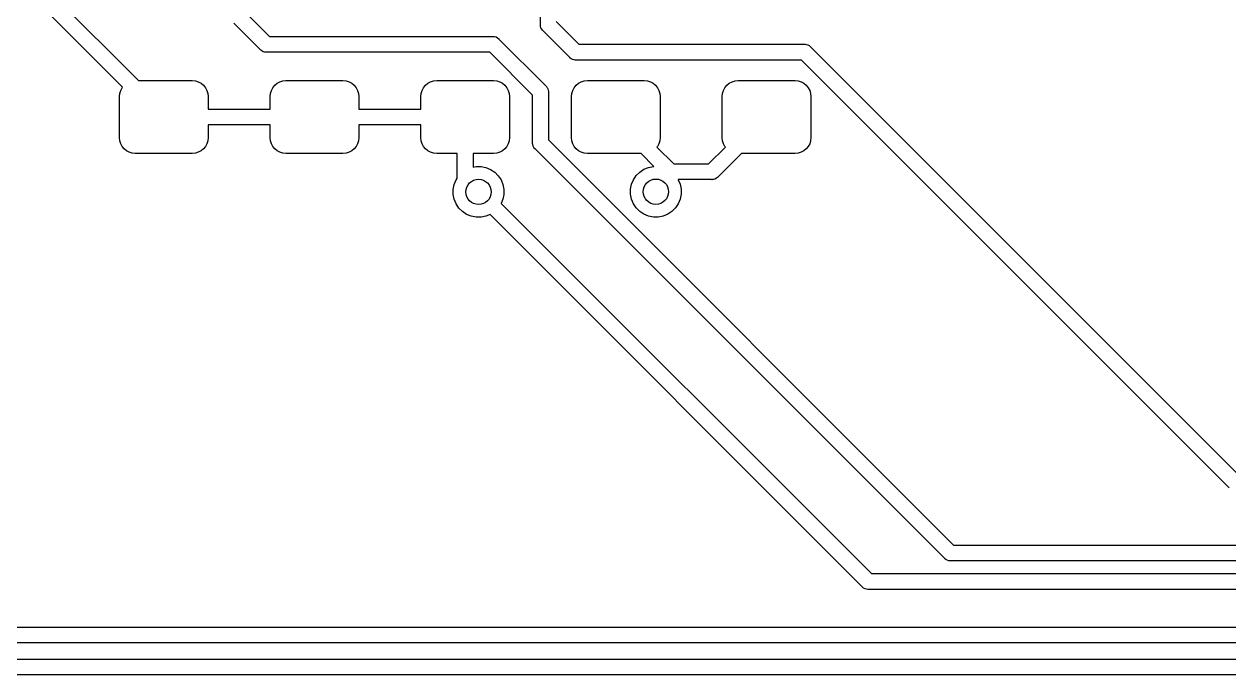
# Model space of a CAD drawing. Extents: x 0.4 to 23, y -16.1 to -0.4.
# Drawn here: x 8.069 to 8.819, y -1.231 to -0.826 of the extents above; entities that cross this region are included whole.
import ezdxf

# ---------------------------------------------------------------- set-up
doc = ezdxf.new("R2010")
doc.units = 0
doc.header["$MEASUREMENT"] = 0
doc.layers.add('BLACK', color=7, linetype='CONTINUOUS')

msp = doc.modelspace()

# ---------------------------------------------------------------- linework, layer by layer
at = {"layer": 'BLACK', "linetype": 'CONTINUOUS'}
for p, q in [((8.05351, -0.774391), (8.14058, -0.861465)), ((8.39056, -0.82655), (8.39056, -0.777952)), ((8.13066, -0.865467), (8.04528, -0.78008)), ((8.20805, -0.82008), (8.22193, -0.833961)), ((8.21624, -0.842191), (8.19982, -0.825769)), ((8.39053, -0.826791), (8.39056, -0.82655)), ((8.39063, -0.827756), (8.39053, -0.826791)), ((8.39091, -0.828684), (8.39063, -0.827756)), ((8.39136, -0.829539), (8.39091, -0.828684)), ((8.39183, -0.8301), (8.39136, -0.829539)), ((8.39198, -0.830288), (8.39183, -0.8301)), ((8.39217, -0.830442), (8.39198, -0.830288)), ((8.40878, -0.847057), (8.39217, -0.830442)), ((8.4004, -0.824753), (8.41447, -0.838827)), ((8.22193, -0.833961), (8.36087, -0.833961)), ((8.36087, -0.833961), (8.36111, -0.833937)), ((8.36111, -0.833937), (8.36135, -0.833961)), ((8.36135, -0.833961), (8.36135, -0.833961)), ((8.36135, -0.833961), (8.36207, -0.834032)), ((8.36207, -0.834032), (8.363, -0.834313)), ((8.363, -0.834313), (8.36386, -0.83477)), ((8.36386, -0.83477), (8.36461, -0.835385)), ((8.36461, -0.835385), (8.36476, -0.835573)), ((8.36476, -0.835573), (8.39392, -0.864731)), ((8.41447, -0.838827), (8.5547, -0.838827)), ((8.5547, -0.838827), (8.55494, -0.838803)), ((8.55494, -0.838803), (8.55519, -0.838827)), ((8.55519, -0.838827), (8.55519, -0.838827)), ((8.55519, -0.838827), (8.55591, -0.838898)), ((8.55591, -0.838898), (8.55684, -0.839179)), ((8.55684, -0.839179), (8.55769, -0.839636)), ((8.2164, -0.842379), (8.21624, -0.842191)), ((8.21658, -0.842532), (8.2164, -0.842379)), ((8.21715, -0.842994), (8.21658, -0.842532)), ((8.21658, -0.842532), (8.21658, -0.842532)), ((8.218, -0.843451), (8.21715, -0.842994)), ((8.21893, -0.843732), (8.218, -0.843451)), ((8.21965, -0.843803), (8.21893, -0.843732)), ((8.21989, -0.843827), (8.21965, -0.843803)), ((8.21965, -0.843803), (8.21965, -0.843803)), ((8.22013, -0.843803), (8.21989, -0.843827)), ((8.35907, -0.843803), (8.22013, -0.843803)), ((8.38569, -0.87042), (8.35907, -0.843803)), ((8.55769, -0.839636), (8.55844, -0.840251)), ((8.55844, -0.840251), (8.5586, -0.840439)), ((8.5586, -0.840439), (8.82448, -1.10632)), ((8.40894, -0.847245), (8.40878, -0.847057)), ((8.40912, -0.847399), (8.40894, -0.847245)), ((8.40969, -0.84786), (8.40912, -0.847399)), ((8.41054, -0.848317), (8.40969, -0.84786)), ((8.41147, -0.848598), (8.41054, -0.848317)), ((8.41219, -0.848669), (8.41147, -0.848598)), ((8.41243, -0.848693), (8.41219, -0.848669)), ((8.41219, -0.848669), (8.41219, -0.848669)), ((8.41267, -0.848669), (8.41243, -0.848693)), ((8.55291, -0.848669), (8.41267, -0.848669)), ((8.81879, -1.11455), (8.55291, -0.848669)), ((8.14058, -0.861465), (8.17398, -0.861465)), ((8.17398, -0.861465), (8.1759, -0.861654)), ((8.1759, -0.861654), (8.17774, -0.862214)), ((8.22852, -0.862214), (8.23036, -0.861654)), ((8.23036, -0.861654), (8.23228, -0.861465)), ((8.23228, -0.861465), (8.26772, -0.861465)), ((8.26772, -0.861465), (8.26964, -0.861654)), ((8.26964, -0.861654), (8.27148, -0.862214)), ((8.32226, -0.862214), (8.3241, -0.861654)), ((8.3241, -0.861654), (8.32602, -0.861465)), ((8.32602, -0.861465), (8.36146, -0.861465)), ((8.36146, -0.861465), (8.36338, -0.861654)), ((8.36338, -0.861654), (8.36522, -0.862214)), ((8.416, -0.862214), (8.41784, -0.861654)), ((8.41784, -0.861654), (8.41976, -0.861465)), ((8.41976, -0.861465), (8.4552, -0.861465)), ((8.4552, -0.861465), (8.45712, -0.861654)), ((8.45712, -0.861654), (8.45896, -0.862214)), ((8.50978, -0.862214), (8.51162, -0.861654)), ((8.51162, -0.861654), (8.51354, -0.861465)), ((8.51354, -0.861465), (8.54898, -0.861465)), ((8.54898, -0.861465), (8.5509, -0.861654)), ((8.5509, -0.861654), (8.55274, -0.862214)), ((8.1287, -0.871307), (8.12889, -0.869387)), ((8.12889, -0.869387), (8.12945, -0.867541)), ((8.12945, -0.867541), (8.13036, -0.865839)), ((8.13036, -0.865839), (8.13066, -0.865467)), ((8.17774, -0.862214), (8.17944, -0.863123)), ((8.17944, -0.863123), (8.18094, -0.864347)), ((8.18094, -0.864347), (8.18216, -0.865839)), ((8.18216, -0.865839), (8.18307, -0.867541)), ((8.18307, -0.867541), (8.18363, -0.869387)), ((8.18363, -0.869387), (8.18382, -0.871307)), ((8.22244, -0.871307), (8.22263, -0.869387)), ((8.22263, -0.869387), (8.22319, -0.867541)), ((8.22319, -0.867541), (8.2241, -0.865839)), ((8.2241, -0.865839), (8.22532, -0.864347)), ((8.22532, -0.864347), (8.22682, -0.863123)), ((8.22682, -0.863123), (8.22852, -0.862214)), ((8.27148, -0.862214), (8.27318, -0.863123)), ((8.27318, -0.863123), (8.27468, -0.864347)), ((8.27468, -0.864347), (8.2759, -0.865839)), ((8.2759, -0.865839), (8.27681, -0.867541)), ((8.27681, -0.867541), (8.27737, -0.869387)), ((8.27737, -0.869387), (8.27756, -0.871307)), ((8.31618, -0.871307), (8.31637, -0.869387)), ((8.31637, -0.869387), (8.31693, -0.867541)), ((8.31693, -0.867541), (8.31784, -0.865839)), ((8.31784, -0.865839), (8.31906, -0.864347)), ((8.31906, -0.864347), (8.32056, -0.863123)), ((8.32056, -0.863123), (8.32226, -0.862214)), ((8.36522, -0.862214), (8.36692, -0.863123)), ((8.36692, -0.863123), (8.36842, -0.864347)), ((8.36842, -0.864347), (8.36964, -0.865839)), ((8.36964, -0.865839), (8.37055, -0.867541)), ((8.37055, -0.867541), (8.37111, -0.869387)), ((8.37111, -0.869387), (8.3713, -0.871307)), ((8.39392, -0.864731), (8.39411, -0.864885)), ((8.39411, -0.864885), (8.39426, -0.865073)), ((8.39426, -0.865073), (8.39426, -0.865073)), ((8.39426, -0.865073), (8.39464, -0.865537)), ((8.39464, -0.865537), (8.39472, -0.865635)), ((8.39472, -0.865635), (8.39518, -0.866489)), ((8.39518, -0.866489), (8.39546, -0.867417)), ((8.39546, -0.867417), (8.39553, -0.86814)), ((8.39553, -0.86814), (8.39553, -0.868141)), ((8.39553, -0.868141), (8.39556, -0.868382)), ((8.39556, -0.868382), (8.39553, -0.868623)), ((8.39553, -0.868623), (8.39553, -0.898277)), ((8.40992, -0.871307), (8.41011, -0.869387)), ((8.41011, -0.869387), (8.41067, -0.867541)), ((8.41067, -0.867541), (8.41158, -0.865839)), ((8.41158, -0.865839), (8.4128, -0.864347)), ((8.4128, -0.864347), (8.4143, -0.863123)), ((8.4143, -0.863123), (8.416, -0.862214)), ((8.45896, -0.862214), (8.46067, -0.863123)), ((8.46067, -0.863123), (8.46216, -0.864347)), ((8.46216, -0.864347), (8.46338, -0.865839)), ((8.46338, -0.865839), (8.46429, -0.867541)), ((8.46429, -0.867541), (8.46485, -0.869387)), ((8.46485, -0.869387), (8.46504, -0.871307)), ((8.5037, -0.871307), (8.50389, -0.869387)), ((8.50389, -0.869387), (8.50445, -0.867541)), ((8.50445, -0.867541), (8.50536, -0.865839)), ((8.50536, -0.865839), (8.50658, -0.864347)), ((8.50658, -0.864347), (8.50808, -0.863123)), ((8.50808, -0.863123), (8.50978, -0.862214)), ((8.55274, -0.862214), (8.55444, -0.863123)), ((8.55444, -0.863123), (8.55594, -0.864347)), ((8.55594, -0.864347), (8.55716, -0.865839)), ((8.55716, -0.865839), (8.55807, -0.867541)), ((8.55807, -0.867541), (8.55863, -0.869387)), ((8.55863, -0.869387), (8.55882, -0.871307)), ((8.1287, -0.896898), (8.1287, -0.871307)), ((8.18382, -0.871307), (8.18382, -0.879181)), ((8.22244, -0.879181), (8.22244, -0.871307)), ((8.27756, -0.871307), (8.27756, -0.879181)), ((8.31618, -0.879181), (8.31618, -0.871307)), ((8.3713, -0.871307), (8.3713, -0.896898)), ((8.38569, -0.900074), (8.38569, -0.87042)), ((8.40992, -0.896898), (8.40992, -0.871307)), ((8.46504, -0.871307), (8.46504, -0.896898)), ((8.5037, -0.896898), (8.5037, -0.871307)), ((8.55882, -0.871307), (8.55882, -0.896898)), ((8.18382, -0.879181), (8.22244, -0.879181)), ((8.27756, -0.879181), (8.31618, -0.879181)), ((8.22244, -0.889024), (8.18382, -0.889024)), ((8.18382, -0.889024), (8.18382, -0.896898)), ((8.22244, -0.896898), (8.22244, -0.889024)), ((8.31618, -0.889024), (8.27756, -0.889024)), ((8.27756, -0.889024), (8.27756, -0.896898)), ((8.31618, -0.896898), (8.31618, -0.889024)), ((8.12889, -0.898818), (8.1287, -0.896898)), ((8.12945, -0.900664), (8.12889, -0.898818)), ((8.18363, -0.898818), (8.18307, -0.900664)), ((8.18382, -0.896898), (8.18363, -0.898818)), ((8.22263, -0.898818), (8.22244, -0.896898)), ((8.22319, -0.900664), (8.22263, -0.898818)), ((8.27737, -0.898818), (8.27681, -0.900664)), ((8.27756, -0.896898), (8.27737, -0.898818)), ((8.31637, -0.898818), (8.31618, -0.896898)), ((8.31693, -0.900664), (8.31637, -0.898818)), ((8.37111, -0.898818), (8.37055, -0.900664)), ((8.3713, -0.896898), (8.37111, -0.898818)), ((8.39553, -0.898277), (8.64758, -1.15032)), ((8.41011, -0.898818), (8.40992, -0.896898)), ((8.41067, -0.900664), (8.41011, -0.898818)), ((8.46485, -0.898818), (8.46429, -0.900664)), ((8.46504, -0.896898), (8.46485, -0.898818)), ((8.50389, -0.898818), (8.5037, -0.896898)), ((8.50445, -0.900664), (8.50389, -0.898818)), ((8.55863, -0.898818), (8.55807, -0.900664)), ((8.55882, -0.896898), (8.55863, -0.898818)), ((8.13036, -0.902366), (8.12945, -0.900664)), ((8.13158, -0.903857), (8.13036, -0.902366)), ((8.13308, -0.905081), (8.13158, -0.903857)), ((8.13478, -0.905991), (8.13308, -0.905081)), ((8.13662, -0.906551), (8.13478, -0.905991)), ((8.13854, -0.90674), (8.13662, -0.906551)), ((8.17398, -0.90674), (8.13854, -0.90674)), ((8.1759, -0.906551), (8.17398, -0.90674)), ((8.17774, -0.905991), (8.1759, -0.906551)), ((8.17944, -0.905081), (8.17774, -0.905991)), ((8.18094, -0.903857), (8.17944, -0.905081)), ((8.18216, -0.902366), (8.18094, -0.903857)), ((8.18307, -0.900664), (8.18216, -0.902366)), ((8.2241, -0.902366), (8.22319, -0.900664)), ((8.22532, -0.903857), (8.2241, -0.902366)), ((8.22682, -0.905081), (8.22532, -0.903857)), ((8.22852, -0.905991), (8.22682, -0.905081)), ((8.23036, -0.906551), (8.22852, -0.905991)), ((8.23228, -0.90674), (8.23036, -0.906551)), ((8.26772, -0.90674), (8.23228, -0.90674)), ((8.26964, -0.906551), (8.26772, -0.90674)), ((8.27148, -0.905991), (8.26964, -0.906551)), ((8.27318, -0.905081), (8.27148, -0.905991)), ((8.27468, -0.903857), (8.27318, -0.905081)), ((8.2759, -0.902366), (8.27468, -0.903857)), ((8.27681, -0.900664), (8.2759, -0.902366)), ((8.31784, -0.902366), (8.31693, -0.900664)), ((8.31906, -0.903857), (8.31784, -0.902366)), ((8.32056, -0.905081), (8.31906, -0.903857)), ((8.32226, -0.905991), (8.32056, -0.905081)), ((8.3241, -0.906551), (8.32226, -0.905991)), ((8.32602, -0.90674), (8.3241, -0.906551)), ((8.33882, -0.90674), (8.32602, -0.90674)), ((8.33882, -0.922085), (8.33882, -0.90674)), ((8.36146, -0.90674), (8.34866, -0.90674)), ((8.34866, -0.90674), (8.34866, -0.915303)), ((8.36338, -0.906551), (8.36146, -0.90674)), ((8.36522, -0.905991), (8.36338, -0.906551)), ((8.36692, -0.905081), (8.36522, -0.905991)), ((8.36842, -0.903857), (8.36692, -0.905081)), ((8.36964, -0.902366), (8.36842, -0.903857)), ((8.37055, -0.900664), (8.36964, -0.902366)), ((8.38567, -0.900315), (8.38569, -0.900074)), ((8.38569, -0.900556), (8.38567, -0.900315)), ((8.38576, -0.90128), (8.38569, -0.900556)), ((8.38569, -0.900556), (8.38569, -0.900556)), ((8.38604, -0.902207), (8.38576, -0.90128)), ((8.3865, -0.903062), (8.38604, -0.902207)), ((8.38711, -0.903812), (8.3865, -0.903062)), ((8.3873, -0.903966), (8.38711, -0.903812)), ((8.64189, -1.15855), (8.3873, -0.903966)), ((8.41158, -0.902366), (8.41067, -0.900664)), ((8.4128, -0.903857), (8.41158, -0.902366)), ((8.4143, -0.905081), (8.4128, -0.903857)), ((8.416, -0.905991), (8.4143, -0.905081)), ((8.41784, -0.906551), (8.416, -0.905991)), ((8.41976, -0.90674), (8.41784, -0.906551)), ((8.45316, -0.90674), (8.41976, -0.90674)), ((8.46121, -0.914787), (8.45316, -0.90674)), ((8.46338, -0.902366), (8.46308, -0.902738)), ((8.46308, -0.902738), (8.47352, -0.913185)), ((8.46429, -0.900664), (8.46338, -0.902366)), ((8.49522, -0.913185), (8.50566, -0.902738)), ((8.51558, -0.90674), (8.50091, -0.921415)), ((8.50536, -0.902366), (8.50445, -0.900664)), ((8.50566, -0.902738), (8.50536, -0.902366)), ((8.54898, -0.90674), (8.51558, -0.90674)), ((8.5509, -0.906551), (8.54898, -0.90674)), ((8.55274, -0.905991), (8.5509, -0.906551)), ((8.55444, -0.905081), (8.55274, -0.905991)), ((8.55594, -0.903857), (8.55444, -0.905081)), ((8.55716, -0.902366), (8.55594, -0.903857)), ((8.55807, -0.900664), (8.55716, -0.902366)), ((8.47352, -0.913185), (8.49522, -0.913185)), ((8.34866, -0.915303), (8.35054, -0.914929)), ((8.35054, -0.914929), (8.35364, -0.914929)), ((8.35364, -0.914929), (8.35668, -0.915534)), ((8.35668, -0.915534), (8.35955, -0.916721)), ((8.35955, -0.916721), (8.36213, -0.918445)), ((8.36213, -0.918445), (8.36432, -0.920638)), ((8.36432, -0.920638), (8.36605, -0.923218)), ((8.44841, -0.923076), (8.45013, -0.920497)), ((8.45013, -0.920497), (8.45232, -0.918303)), ((8.45232, -0.918303), (8.4549, -0.91658)), ((8.4549, -0.91658), (8.45777, -0.915393)), ((8.45777, -0.915393), (8.46081, -0.914787)), ((8.46081, -0.914787), (8.46121, -0.914787)), ((8.50075, -0.921603), (8.5, -0.922218)), ((8.50091, -0.921415), (8.50075, -0.921603)), ((8.33634, -0.929126), (8.33695, -0.926084)), ((8.33634, -0.932228), (8.33634, -0.929126)), ((8.33695, -0.926084), (8.33813, -0.923218)), ((8.33813, -0.923218), (8.33881, -0.922213)), ((8.33881, -0.922213), (8.33882, -0.922085)), ((8.36605, -0.923218), (8.36723, -0.926084)), ((8.36723, -0.926084), (8.36784, -0.929126)), ((8.36784, -0.929126), (8.36784, -0.932228)), ((8.44661, -0.928984), (8.44722, -0.925942)), ((8.44661, -0.932086), (8.44661, -0.928984)), ((8.44722, -0.925942), (8.44841, -0.923076)), ((8.49701, -0.923028), (8.47629, -0.923028)), ((8.47629, -0.923028), (8.47632, -0.923076)), ((8.47632, -0.923076), (8.47751, -0.925942)), ((8.47751, -0.925942), (8.47811, -0.928984)), ((8.47811, -0.928984), (8.47811, -0.932086)), ((8.49726, -0.923051), (8.49701, -0.923028)), ((8.4975, -0.923028), (8.49726, -0.923051)), ((8.49822, -0.922956), (8.4975, -0.923028)), ((8.4975, -0.923028), (8.4975, -0.923028)), ((8.49915, -0.922675), (8.49822, -0.922956)), ((8.5, -0.922218), (8.49915, -0.922675)), ((8.33695, -0.935271), (8.33634, -0.932228)), ((8.33813, -0.938137), (8.33695, -0.935271)), ((8.36723, -0.935271), (8.36618, -0.937809)), ((8.36784, -0.932228), (8.36723, -0.935271)), ((8.44722, -0.935129), (8.44661, -0.932086)), ((8.44841, -0.937995), (8.44722, -0.935129)), ((8.47751, -0.935129), (8.47632, -0.937995)), ((8.47811, -0.932086), (8.47751, -0.935129)), ((8.33986, -0.940716), (8.33813, -0.938137)), ((8.34205, -0.942909), (8.33986, -0.940716)), ((8.34463, -0.944633), (8.34205, -0.942909)), ((8.36618, -0.937809), (8.59643, -1.16806)), ((8.45013, -0.940574), (8.44841, -0.937995)), ((8.45232, -0.942768), (8.45013, -0.940574)), ((8.4549, -0.944491), (8.45232, -0.942768)), ((8.4724, -0.942768), (8.46982, -0.944491)), ((8.47459, -0.940574), (8.4724, -0.942768)), ((8.47632, -0.937995), (8.47459, -0.940574)), ((8.3475, -0.94582), (8.34463, -0.944633)), ((8.35054, -0.946425), (8.3475, -0.94582)), ((8.35364, -0.946425), (8.35054, -0.946425)), ((8.35668, -0.94582), (8.35364, -0.946425)), ((8.35922, -0.944769), (8.35668, -0.94582)), ((8.59074, -1.17629), (8.35922, -0.944769)), ((8.45777, -0.945678), (8.4549, -0.944491)), ((8.46081, -0.946283), (8.45777, -0.945678)), ((8.46391, -0.946283), (8.46081, -0.946283)), ((8.46696, -0.945678), (8.46391, -0.946283)), ((8.46982, -0.944491), (8.46696, -0.945678)), ((8.81894, -1.11474), (8.81879, -1.11455)), ((8.64758, -1.15032), (10.9172, -1.15032)), ((8.64204, -1.15874), (8.64189, -1.15855)), ((8.64223, -1.15889), (8.64204, -1.15874)), ((8.64279, -1.15936), (8.64223, -1.15889)), ((8.64365, -1.15981), (8.64279, -1.15936)), ((8.64457, -1.16009), (8.64365, -1.15981)), ((8.6453, -1.16017), (8.64457, -1.16009)), ((8.64554, -1.16019), (8.6453, -1.16017)), ((8.6453, -1.16017), (8.6453, -1.16017)), ((8.64578, -1.16017), (8.64554, -1.16019)), ((10.9154, -1.16017), (8.64578, -1.16017)), ((8.59643, -1.16806), (10.9099, -1.16806)), ((8.59089, -1.17647), (8.59074, -1.17629)), ((8.59108, -1.17663), (8.59089, -1.17647)), ((8.59164, -1.17709), (8.59108, -1.17663)), ((8.5925, -1.17755), (8.59164, -1.17709)), ((8.59343, -1.17783), (8.5925, -1.17755)), ((8.59415, -1.1779), (8.59343, -1.17783)), ((8.59439, -1.17792), (8.59415, -1.1779)), ((8.59415, -1.1779), (8.59415, -1.1779)), ((8.59463, -1.1779), (8.59439, -1.17792)), ((10.9081, -1.1779), (8.59463, -1.1779)), ((4.97528, -1.2013), (10.918, -1.2013)), ((10.9162, -1.21114), (4.97708, -1.21114)), ((7.58034, -1.22124), (10.9129, -1.22124)), ((10.9111, -1.23108), (7.58214, -1.23108))]:
    msp.add_line(p, q, dxfattribs=at)
at = {"layer": 'BLACK'}
for centre in [(8.35209, -0.930677), (8.46236, -0.930535)]:
    msp.add_circle(centre, 0.007874, dxfattribs=at)

doc.saveas('drawing.dxf')
